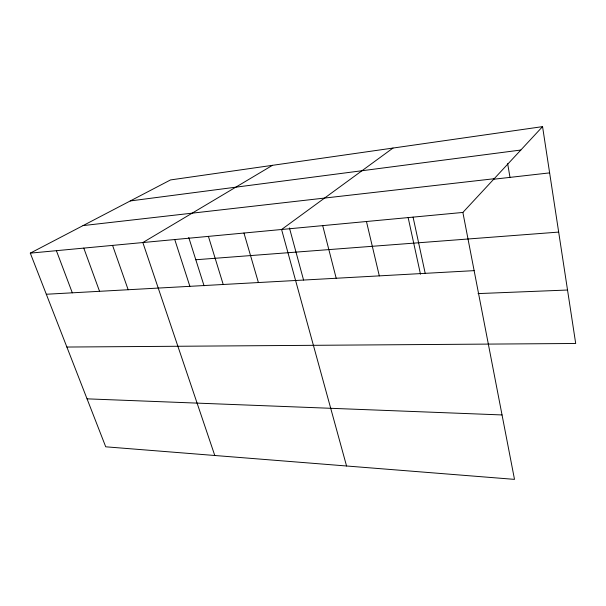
<?xml version="1.0" encoding="UTF-8"?>
<svg xmlns="http://www.w3.org/2000/svg" width="606" height="606" viewBox="0 0 606 606"><rect width="100%" height="100%" fill="white"/><g stroke="black" fill="none" stroke-linecap="round" stroke-linejoin="round"><path stroke-width="0.91" d="M462.878 212.441L514.502 479.369L105.724 446.804L30.3 253.134L462.878 212.441L542.559 126.631L575.7 343.488L66.872 347.041M393.006 148.053L281.585 229.5L346.556 465.991M272.473 165.324L142.849 242.544L214.782 455.492M30.3 253.134L170.521 179.929L542.559 126.631M130.282 200.934L520.827 150.03M83.037 225.599L494.178 178.732M493.435 179.262L549.627 172.877M195.806 259.754L558.671 232.09M46.314 294.251L474.134 270.64M478.058 293.599L567.527 290.024M87.052 398.846L502.041 414.943M56.396 250.679L72.303 292.812M83.787 248.104L99.551 291.312M112.572 245.392L128.161 289.729M174.755 239.544L189.875 286.327M188.746 237.469L204.055 285.797M208.403 236.378L223.22 284.487M243.96 233.037L258.406 282.54M289.441 227.932L303.568 280.04M322.71 225.629L336.194 278.252M366.456 221.516L379.311 275.874M408.156 217.622L420.488 274.223M413.08 217.13L425.2 273.336M507.646 163.612L509.994 177.384"/></g></svg>
